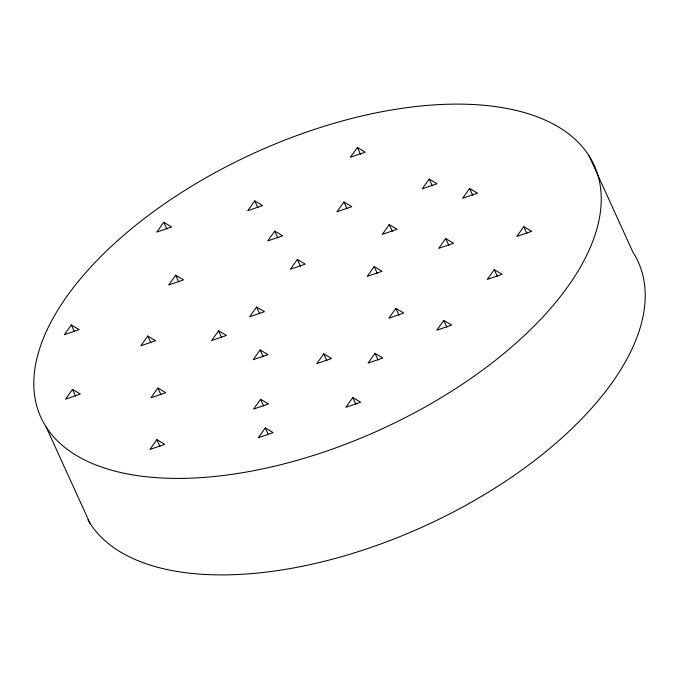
<?xml version="1.0" encoding="UTF-8"?>
<svg xmlns="http://www.w3.org/2000/svg" width="679" height="679" viewBox="0 0 679 679"><rect width="100%" height="100%" fill="white"/><g stroke="black" fill="none" stroke-linecap="round" stroke-linejoin="round"><path stroke-width="1.02" d="M71.295 324.935L64.318 334.722L79.154 329.612L71.295 324.935L74.376 331.683M163.8 222.279L156.815 232.074L171.651 226.964L163.8 222.279L166.873 229.035M72.492 389.373L65.507 399.159L80.343 394.049L72.492 389.373L75.573 396.12M175.674 275.19L168.689 284.985L183.525 279.875L175.674 275.19L178.747 281.946M147.793 336.012L140.808 345.798L155.644 340.688L147.793 336.012L150.874 342.759M254.744 200.891L247.759 210.685L262.595 205.576L254.744 200.891L257.825 207.647M157.859 388.032L150.882 397.818L165.718 392.708L157.859 388.032L160.94 394.788M274.757 231.132L267.772 240.918L282.608 235.808L274.757 231.132L277.83 237.879M218.579 330.775L211.593 340.561L226.43 335.451L218.579 330.775L221.651 337.522M357.392 147.487L350.406 157.273L365.243 152.164L357.392 147.487L360.464 154.235M156.883 439.661L149.898 449.456L164.734 444.346L156.883 439.661L159.955 446.417M256.577 307.052L249.592 316.847L264.428 311.737L256.577 307.052L259.658 313.808M297.385 259.446L290.4 269.24L305.236 264.131L297.385 259.446L300.457 266.202M343.939 201.994L336.954 211.78L351.79 206.671L343.939 201.994L347.02 208.75M260.142 349.923L253.157 359.717L267.993 354.608L260.142 349.923L263.214 356.679M260.6 399.277L253.615 409.064L268.451 403.963L260.6 399.277L263.673 406.034M389.279 224.596L382.294 234.382L397.13 229.273L389.279 224.596L392.352 231.352M429.196 179.052L422.211 188.838L437.047 183.729L429.196 179.052L432.268 185.808M374.188 266.618L367.203 276.404L382.039 271.294L374.188 266.618L377.269 273.374M265.294 427.931L258.309 437.717L273.145 432.608L265.294 427.931L268.366 434.679M323.764 353.827L316.779 363.613L331.615 358.504L323.764 353.827L326.837 360.583M469.63 188.49L462.645 198.276L477.481 193.167L469.63 188.49L472.703 195.246M395.874 308.393L388.889 318.179L403.725 313.07L395.874 308.393L398.955 315.149M445.696 238.567L438.71 248.353L453.547 243.243L445.696 238.567L448.777 245.314M375.012 353.318L368.035 363.104L382.863 358.003L375.012 353.318L378.093 360.074M352.8 397.538L345.815 407.324L360.651 402.214L352.8 397.538L355.881 404.294M443.794 320.412L436.809 330.198L451.645 325.088L443.794 320.412L446.875 327.159M523.764 226.676L516.787 236.462L531.623 231.352L523.764 226.676L526.845 233.432M494.27 269.648L487.284 279.434L502.121 274.324L494.27 269.648L497.342 276.395M588.939 155.618L632.904 252.104A304.005 152.003 -24.5 0 1 440.425 518.535A304.005 152.003 -24.5 0 1 87.905 519.808M46.096 426.896L90.061 523.382M184.034 478.347A304.005 152.003 -24.5 0 0 601.076 193.617A304.005 152.003 -24.5 0 0 167.433 201.807A304.005 152.003 -24.5 0 0 184.034 478.347"/></g></svg>
